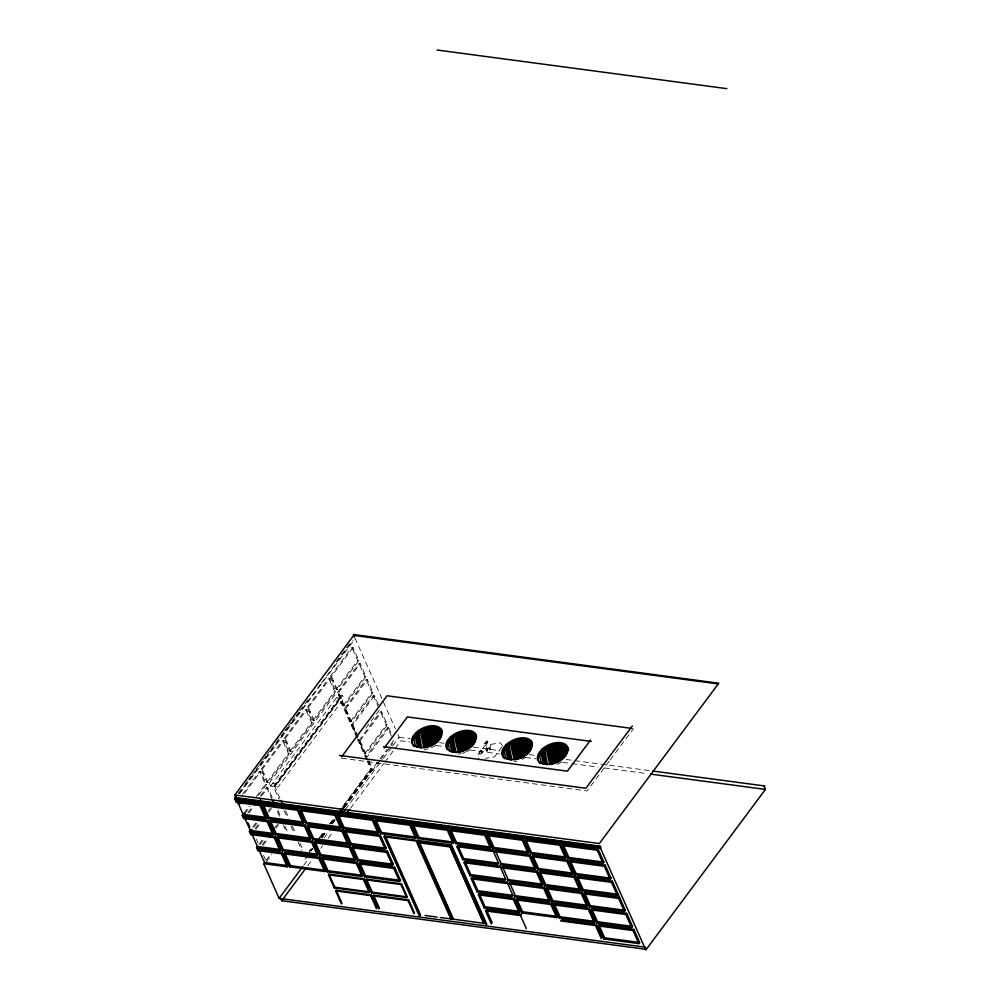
<?xml version="1.0" encoding="UTF-8"?>
<svg xmlns="http://www.w3.org/2000/svg" width="1000" height="1000" viewBox="0 0 1000 1000"><rect width="100%" height="100%" fill="white"/><g stroke="black" fill="none" stroke-linecap="round" stroke-linejoin="round"><path stroke-width="0.75" stroke-dasharray="5 3.75" d="M486.962 746.688C482.95 754.175 493.2 752.225 490.125 744.375M489.787 749.8C488.9 746 484.363 752.788 488.837 749.638C492.212 746.538 486.012 747.913 486.637 750.45M487.062 751.562L487.15 750.537M489.225 748.65L489.312 747.638M306.288 858.825L305.025 858.8M370.387 769.3L372.075 770.55L370.387 769.3L341.637 807.9M238.3 793.275L243.875 785.788M244.8 784.538L247.587 780.788M248.525 779.538L251.312 775.8M252.237 774.55L255.025 770.8M255.963 769.55L258.75 765.812M259.675 764.562L262.462 760.812M263.4 759.575L266.188 755.825M267.113 754.575L269.9 750.825M270.837 749.587L280.125 737.1M281.062 735.85L283.85 732.113M284.775 730.863L287.562 727.113M288.5 725.863L291.288 722.125M292.213 720.875L295 717.125M295.938 715.875L298.725 712.138M299.65 710.888L309.875 697.163M336.15 661.875L351.8 640.863M238.85 793.888L295.512 717.812M296.413 716.587L320.513 684.237M321.438 682.987L353.062 640.537M239.862 793.462L355.2 638.6L395.363 728.787M242.438 794.338L259.513 771.413L260.663 771.562L266.475 784.625L257.488 796.688M261.038 769.362L282.6 740.413L283.75 740.562L289.562 753.625L268 782.575L266.85 782.425L261.038 769.362L262.188 769.513L268 782.575M284.125 738.363L305.688 709.412L306.837 709.562L312.65 722.625L291.087 751.575L289.95 751.413L284.125 738.363L285.275 738.512L291.087 751.575M307.225 707.362L328.787 678.4L329.925 678.562L335.75 691.612L314.188 720.575L313.038 720.413L307.225 707.362L308.363 707.513L314.188 720.575M330.312 676.35L351.875 647.4L353.025 647.55L358.837 660.612L337.275 689.562L336.125 689.412L330.312 676.35L331.463 676.513L337.275 689.562M244.488 793.275L260.663 771.562M262.188 769.513L283.75 740.562M285.275 738.512L306.837 709.562M308.363 707.513L353.025 647.55M243.762 813.425L249.15 806.188M256.337 796.538L265.325 784.475L259.513 771.413M266.85 782.425L288.412 753.462L282.6 740.413M289.95 751.413L311.512 722.463L305.688 709.412M313.038 720.413L334.6 691.462L328.787 678.4M336.125 689.412L357.688 660.462L351.875 647.4M244.913 813.575L250.3 806.338M269.262 783L335.1 694.6L342.413 695.575L343.8 698.675L277.962 787.087L270.637 786.112L269.262 783L276.575 783.975L277.962 787.087M247.8 812.812L252.288 806.787M260.375 795.925L266.663 787.475L267.812 787.638L272.462 798.075M337.463 692.425L359.025 663.475L360.175 663.625L365.988 676.688L344.425 705.638L343.275 705.475L337.463 692.425L338.612 692.575L344.425 705.638M248.95 812.962L254.338 805.725M261.525 796.075L267.812 787.638M338.612 692.575L360.175 663.625M270.637 786.112L336.488 697.7L335.1 694.6M339.237 698.075L273.387 786.475L279.088 799.275M274.3 786.6L340.138 698.188L357.7 737.638L351.775 724.562L373.338 695.6L374.487 695.763L379.712 707.513M276.575 783.975L342.413 695.575M252.712 827.075L256.312 822.25M343.275 705.475L364.837 676.525L359.025 663.475M253.863 827.237L257.462 822.412M254.95 828.888L259.45 822.85M268.425 810.788L270.225 808.375M344.613 708.487L366.175 679.538L367.325 679.688L373.137 692.75L351.575 721.7L350.425 721.55L344.613 708.487L345.763 708.637L351.575 721.7M256.1 829.038L260.6 823M268.675 812.15L271.375 808.525M345.763 708.637L367.325 679.688M258.975 844.35L263.463 838.325M350.425 721.55L371.987 692.6L366.175 679.538M260.125 844.513L264.613 838.475M262.113 844.95L266.6 838.913M274.688 828.062L277.387 824.438M263.263 845.1L267.75 839.075M275.837 828.213L278.525 824.6M358.15 736.462L352.925 724.712L374.487 695.763M266.125 860.425L271.512 853.188M266.375 861.775L271.762 854.538M365.925 728.112L380.3 708.812M358.925 740.625L380.487 711.675L381.637 711.825L387.45 724.887L365.887 753.838L364.738 753.688L358.925 740.625L360.075 740.775L365.887 753.838M360.075 740.775L381.637 711.825M364.738 753.688L386.3 724.737L380.487 711.675M387.638 727.738L366.075 756.688L367.225 756.85L388.787 727.887L387.638 727.738L392.287 738.188M309.175 851.475L311.038 848.988M319.375 837.775L324.012 831.55M329.575 824.087L333.288 819.1M309.675 851.325L311.525 848.838M319.875 837.638L324.513 831.413M330.075 823.938L333.787 818.95M342.137 807.75L370.875 769.15M310.95 850.863L312.8 848.375M321.15 837.163L325.788 830.938M331.35 823.475L335.062 818.487M343.4 807.288L371.225 769.925L372.075 770.037M310.912 851.025L312.762 848.538M321.112 837.325L325.737 831.1M331.312 823.625L335.012 818.65M343.363 807.45L371.188 770.088L367.425 761.65M380.225 760.25L373.038 769.9L371.887 769.75L379.075 760.1M379.975 758.9L387.163 749.25M390.763 744.412L393.45 740.8L394.6 740.95L391.012 745.775M322 837.275L326.688 831.062M332.2 823.587L335.037 819.85M344.25 807.4L372.137 770.05L368.375 761.587M321.987 837.8L326.625 831.575M332.188 824.1L334.975 820.362M344.25 807.913L372.075 770.55M381.125 759.05L390.112 746.988M303.663 865.425L308.888 858.35M324.062 838.037L329.375 830.85M345.375 809.425L382.438 759.6M383.338 758.438L391.75 747.1M392.625 745.975L399.188 737.1M307.75 865.738L312.4 859.488M320.775 848.238L322.638 845.738M328.225 838.25L332.875 832M350.55 808.263L384.05 763.288M384.988 762.038L394.288 749.538M395.225 748.288L400.8 740.788L410.05 742.025M501.75 747.225L494.538 756.9L485.425 758.337M609.35 761.025L587.075 790.925L340.675 758.075M610.288 759.775L633.488 728.625M480.788 754.125C484.588 748.85 476.525 752.212 480.45 754.2C485.838 751.587 477.35 748.975 480.462 754.112M480.85 750.362C475.962 752.275 483.3 757.463 480.675 752.25C481 747.225 483.988 752.712 480.363 754.525M357.688 660.462L358.837 660.612M364.837 676.525L365.988 676.688M332.062 680.288L333.212 680.438M371.987 692.6L373.137 692.75M339.85 689.225L341 689.375M334.6 691.462L335.75 691.612M339.212 696.35L340.363 696.5M336.488 697.7L343.8 698.675M347 705.288L348.15 705.438M346.362 712.412L347.512 712.575M308.975 711.287L310.113 711.438M386.3 724.737L387.45 724.887M351.775 724.562L352.925 724.712M311.512 722.463L312.65 722.625M353.525 728.487L354.663 728.637M399.212 737.3L410.075 738.688M439.462 742.65L444.062 743.213M473.413 747.138L499.837 750.7M529.25 754.613L535.45 755.438M566.125 759.488L651.55 770.9M436.275 745.525L443.988 746.55M470.2 750.05L499.5 753.95M525.712 757.45L536.5 758.888M562.725 762.387L570.425 763.413M571.975 763.612L598.188 767.113M604.35 767.938L647.537 773.688M360.675 744.55L361.825 744.712M285.875 742.288L287.025 742.438M288.412 753.462L289.562 753.625M262.787 773.288L263.938 773.45M265.325 784.475L266.475 784.625M502.65 746.012L500.425 742.875L485.225 745.263L477.113 756.15L479.338 759.287M397.875 734.425L399.125 737.25M388.787 727.887L391.112 733.112M373.338 695.6L378.562 707.362M368.975 760.775L373.038 769.9M358.338 739.05L367.738 760.188M367.825 760.625L371.887 769.75M356.775 737.725L339.862 699.737L274.95 786.9L279.962 798.15M357.4 739.137L366.8 760.238M285.6 810.812L289.35 819.262M292.488 826.287L295.625 833.325M300 843.175L303.137 850.212M284.15 810.65L287.312 817.75M291.112 826.287L294.275 833.388M298.075 841.925L301.875 850.45M277.875 810.225L280.788 816.762L279.637 816.612L276.725 810.075M285.025 826.3L287.938 832.825M266.663 787.475L272.488 800.537M283.3 824.837L286.788 832.675M256.312 839.188L258.062 843.1M263.475 855.263L265.8 860.475M435.625 745.312A16.163 9.5 -24 0 1 429.338 748.375M428.013 748.775A16.163 9.5 -24 0 1 424.062 749.538M469.862 749.875A16.163 9.5 -24 0 1 466.2 751.9M464.9 752.45A16.163 9.5 -24 0 1 462.25 753.35M460.925 753.675A16.163 9.5 -24 0 1 458.3 754.1M525.812 757.337A16.163 9.5 -24 0 1 522.137 759.362M516.862 761.137A16.163 9.5 -24 0 1 514.237 761.562M561.413 762.087A16.163 9.5 -24 0 1 553.8 765.55"/><path stroke-width="1.5" d="M236.438 795.763L234.575 798.263L599.963 846.988L645.825 950L765.425 789.412L764.575 787.5A1.438 0.838 -82.4 0 1 764.562 785.95L764.613 785.825M529.963 751.225L529.837 742L528.987 741.5L529.312 751.963M236 798.462A3.3 2.675 -21.8 0 0 236.1 798.125A2.275 1.837 -21.8 0 0 236.062 797.625L234.875 794.963L354.3 634.612M265.775 818.612L259.962 805.55L236.425 802.412L237.275 801.263L260.812 804.4L266.637 817.463L265.775 818.612L242.237 815.475L243.1 814.325L237.862 802.575M252.1 803.925L253.9 801.513M272.925 834.675L267.113 821.625L243.575 818.487L244.438 817.337L267.975 820.475L273.788 833.525L272.925 834.675L249.387 831.538L250.25 830.387L245.012 818.637M254.088 804.375L255.888 801.963M255.238 804.525L257.038 802.113M259.962 805.55L260.812 804.4M262.375 805.575L263.225 804.425L298.225 809.1L304.037 822.163L303.188 823.312L268.188 818.637L262.375 805.575L297.375 810.25L303.188 823.312M259.25 820L261.05 817.588M263.75 813.962L265.55 811.55M270.038 805.512L273.625 800.688L272.488 800.537M280.087 850.75L274.275 837.688L250.738 834.55L251.588 833.4L275.125 836.538L280.938 849.6L280.087 850.75L256.55 847.613L257.4 846.462L251.588 833.4M261.238 820.438L263.038 818.025M264.837 815.612L266.637 813.2M262.387 820.588L266.887 814.562M268.188 818.637L269.037 817.487L263.225 804.425M267.113 821.625L267.975 820.475M269.525 821.65L270.375 820.5L305.387 825.163L311.2 838.225L310.338 839.375L275.338 834.712L269.525 821.65L304.525 826.312L310.338 839.375M266.413 836.062L268.2 833.65M277.188 821.587L278.988 819.175M287.238 866.812L281.425 853.763L257.887 850.612L258.738 849.463L282.275 852.613L288.087 865.662L287.238 866.812L263.7 863.675L264.562 862.525L258.738 849.463M268.4 836.5L270.2 834.087M271.988 831.675L273.788 829.262M279.175 822.025L280.975 819.613L282.125 819.775L280.325 822.188M269.55 836.663L274.037 830.625M275.338 834.712L276.188 833.562L270.375 820.5M274.275 837.688L275.125 836.538M276.675 837.712L277.538 836.562L312.538 841.237L318.35 854.287L317.488 855.438L282.488 850.775L276.675 837.712L311.675 842.387L317.488 855.438M297.375 810.25L298.225 809.1M299.85 810.575L300.7 809.425L335.712 814.1L341.525 827.15L340.662 828.3L305.663 823.637L299.85 810.575L334.85 815.25L340.662 828.3M341.6 756.825L387.075 695.775L631.938 728.425M273.562 852.125L275.363 849.712M278.05 846.1L279.85 843.688M284.35 837.65L286.137 835.238M282.488 850.775L283.35 849.625L277.538 836.562M281.425 853.763L282.275 852.613M305.663 823.637L306.525 822.487L300.7 809.425M283.825 853.787L284.688 852.638L319.688 857.3L325.5 870.362L324.65 871.513L289.65 866.838L283.825 853.787L318.837 858.45L324.65 871.513M304.525 826.312L305.387 825.163M307 826.65L307.863 825.5L342.863 830.163L348.675 843.225L347.825 844.375L312.812 839.7L307 826.65L342 831.312L347.825 844.375M289.65 866.838L290.5 865.688L284.688 852.638M312.812 839.7L313.675 838.55L307.863 825.5M311.675 842.387L312.538 841.237M384.212 748.062L407.413 716.912L591.188 741.413M314.163 842.712L315.012 841.562L350.012 846.237L355.825 859.287L354.975 860.438L319.975 855.775L314.163 842.712L349.162 847.387L354.975 860.438M334.85 815.25L335.712 814.1M305.963 856.312L307.825 853.825M313.387 846.35L318.95 838.875M326.362 828.913L328.225 826.425M335.637 816.462L341.2 809M306.312 857.087L308.163 854.6M317.438 842.15L319.3 839.663M336.912 816L342.475 808.525M307.2 856L309.05 853.512M317.4 842.312L319.25 839.812M327.6 828.612L329.45 826.125M336.875 816.162L342.438 808.688M308.087 855.962L309.938 853.462M328.488 828.562L330.337 826.075M336.838 817.35L343.325 808.637M302.375 867.1L279.1 898.35L644.525 947.075A1.438 0.838 -82.4 0 1 645.462 947.425L646.312 949.338L281.7 900.713L280.7 898.6L279.1 898.35L263.7 863.675M309.825 857.1L312.013 854.225M315.4 849.6L317.262 847.1M320.35 843.025L322.2 840.537M330.3 829.6L332.4 826.838M337.75 819.6L345.375 809.425M281.7 900.713L305.887 868.238M314.262 856.988L318.913 850.738M324.5 843.25L326.362 840.75M334.738 829.5L336.6 827M344.975 815.763L349.625 809.513M319.975 855.775L320.825 854.625L315.012 841.562M318.837 858.45L319.688 857.3M343.15 828.637L344 827.487L338.188 814.425L373.188 819.087L379 832.15L378.15 833.3L343.15 828.637L337.325 815.575L372.337 820.238L378.15 833.3M321.312 858.787L322.163 857.638L357.175 862.3L362.987 875.362L362.125 876.513L327.125 871.838L321.312 858.787L356.312 863.45L362.125 876.513M342 831.312L342.863 830.163M344.487 831.65L345.337 830.5L380.337 835.163L386.163 848.225L385.3 849.375L350.3 844.7L344.487 831.65L379.487 836.312L385.3 849.375M327.125 871.838L327.987 870.688L322.163 857.638M350.3 844.7L351.15 843.55L345.337 830.5M328.462 874.85L328.988 874.15L363.988 878.812L369.8 891.875L369.288 892.575L334.275 887.913L328.462 874.85L363.462 879.513L369.288 892.575M349.162 847.387L350.012 846.237M351.637 847.712L352.5 846.562L387.5 851.225L393.312 864.287L392.45 865.438L357.45 860.775L351.637 847.712L386.637 852.375L392.45 865.438M372.337 820.238L373.188 819.087M374.812 820.575L375.662 819.425L410.675 824.087L416.488 837.15L415.625 838.3L380.625 833.637L374.812 820.575L409.812 825.238L415.625 838.3M334.275 887.913L334.8 887.212L328.988 874.15M357.45 860.775L358.312 859.625L352.5 846.562M341.438 903.975L335.613 890.913L336.138 890.212L371.138 894.887L376.962 907.95M356.312 863.45L357.175 862.3M380.625 833.637L381.488 832.487L375.662 819.425M358.787 863.775L359.65 862.625L394.65 867.3L400.462 880.35L399.613 881.5L364.6 876.838L358.787 863.775L393.787 868.45L399.613 881.5M379.487 836.312L380.337 835.163M419.45 916.175L384.1 836.762L384.613 836.062L451.475 844.975L486.838 924.388M398.2 823.688L399.062 822.537M364.6 876.838L365.462 875.688L359.65 862.625M363.462 879.513L363.988 878.812M365.95 879.85L366.463 879.15L401.475 883.812L407.287 896.875L406.763 897.575L371.763 892.913L365.95 879.85L400.95 884.513L406.763 897.575M386.637 852.375L387.5 851.225M409.812 825.238L410.675 824.087M412.287 825.575L413.15 824.425L448.15 829.087L453.963 842.15L453.113 843.3L418.1 838.625L412.287 825.575L447.287 830.238L453.113 843.3M371.763 892.913L372.275 892.212L366.463 879.15M376.438 908.65L370.625 895.588L371.138 894.887M378.913 908.975L373.1 895.913L373.625 895.212L408.625 899.887L414.438 912.938M393.787 868.45L394.65 867.3M418.1 838.625L418.963 837.475L413.15 824.425M453.175 919.538L419.263 842.45M400.95 884.513L401.475 883.812M447.287 830.238L448.15 829.087M449.775 830.575L450.625 829.425L485.625 834.087L491.45 847.15L490.588 848.3L455.588 843.625L449.775 830.575L484.775 835.238L490.588 848.3M413.913 913.637L408.1 900.588L408.625 899.887M483.825 923.625L449.913 846.538L484.075 923.275M486.312 925.088L450.962 845.675L451.475 844.975M455.588 843.625L456.438 842.475L450.625 829.425M456.925 846.637L457.788 845.487L492.788 850.15L498.6 863.213L497.738 864.362L462.738 859.7L456.925 846.637L491.925 851.3L492.788 850.15M462.738 859.7L463.6 858.55L457.788 845.487M464.075 862.7L464.938 861.55L499.938 866.225L505.75 879.275L504.9 880.425L469.9 875.763L464.075 862.7L499.087 867.375L499.938 866.225M484.775 835.238L485.625 834.087M487.25 835.562L488.113 834.412L523.112 839.087L528.925 852.138L528.075 853.288L493.062 848.625L487.25 835.562L522.25 840.238L528.075 853.288M469.9 875.763L470.75 874.613L464.938 861.55M493.062 848.625L493.925 847.475L488.113 834.412M471.238 878.775L472.088 877.625L507.088 882.288L512.913 895.35L512.05 896.5L477.05 891.838L471.238 878.775L506.238 883.438L507.088 882.288M495.262 850.487L494.412 851.637L529.412 856.3L535.225 869.362L536.075 868.213L530.262 855.15L495.262 850.487L501.075 863.538L536.075 868.213M477.05 891.838L477.9 890.688L472.088 877.625M590.575 740.025L567.362 771.175L383.587 746.675M501.075 863.538L500.225 864.7L535.225 869.362M478.387 894.837L479.25 893.688L514.25 898.363L520.062 911.413L519.2 912.562L484.2 907.9L478.387 894.837L513.387 899.513L519.2 912.562M502.413 866.55L501.562 867.7L536.562 872.375L542.375 885.425L543.237 884.275L537.425 871.225L502.413 866.55L508.225 879.613L543.237 884.275M522.25 840.238L523.112 839.087M524.738 840.562L525.588 839.412L560.588 844.087L566.4 857.138L565.55 858.288L530.55 853.625L524.738 840.562L559.738 845.238L565.55 858.288M484.2 907.9L485.062 906.75L479.25 893.688M508.225 879.613L507.375 880.763L542.375 885.425M491.35 923.962L485.538 910.913L486.4 909.762L521.4 914.425L520.538 915.575L526.362 928.637M530.55 853.625L531.4 852.475L525.588 839.412M509.575 882.625L508.713 883.775L543.713 888.438L549.525 901.5L550.388 900.35L544.575 887.288L509.575 882.625L515.388 895.675L550.388 900.35M529.412 856.3L530.262 855.15M531.888 856.637L532.737 855.487L567.75 860.15L573.562 873.213L572.7 874.362L537.7 869.688L531.888 856.637L566.888 861.3L572.7 874.362M632.3 725.962L585.887 788.263L339.487 755.413M515.388 895.675L514.525 896.825L549.525 901.5M513.387 899.513L514.25 898.363M537.7 869.688L538.562 868.538L532.737 855.487M515.862 899.837L516.725 898.688L551.725 903.35L557.537 916.413L556.688 917.562L521.688 912.9L515.862 899.837L550.875 904.5L556.688 917.562M536.562 872.375L537.425 871.225M539.038 872.7L539.9 871.55L574.9 876.213L580.712 889.275L579.862 890.425L544.85 885.763L539.038 872.7L574.038 877.362L579.862 890.425M559.738 845.238L560.588 844.087M562.212 845.562L563.075 844.412L598.075 849.075L603.888 862.138L603.025 863.288L568.025 858.625L562.212 845.562L597.212 850.225L603.025 863.288M521.688 912.9L522.537 911.75L516.725 898.688M544.85 885.763L545.712 884.613L539.9 871.55M543.713 888.438L544.575 887.288M568.025 858.625L568.888 857.475L563.075 844.412M546.2 888.763L547.05 887.613L582.05 892.288L587.863 905.35L587.013 906.5L552.013 901.825L546.2 888.763L581.2 893.438L587.013 906.5M566.888 861.3L567.75 860.15M569.362 861.625L570.225 860.475L605.225 865.15L611.038 878.2L610.188 879.35L575.188 874.688L569.362 861.625L604.375 866.3L610.188 879.35M552.013 901.825L552.863 900.675L547.05 887.613M550.875 904.5L551.725 903.35M575.188 874.688L576.038 873.538L570.225 860.475M553.35 904.837L554.2 903.688L589.212 908.35L595.025 921.413L594.163 922.562L559.163 917.9L553.35 904.837L588.35 909.5L594.163 922.562M574.038 877.362L574.9 876.213M577.375 876.55L583.188 889.613L618.2 894.275L617.337 895.425L582.337 890.763L576.525 877.7L577.375 876.55L612.375 881.213L625.35 910.337L624.487 911.488L589.487 906.825L583.675 893.763L584.538 892.613L619.538 897.288L618.675 898.438L624.487 911.488M597.212 850.225L598.075 849.075M599.963 846.988L600.525 846.225L236.062 797.625M559.163 917.9L560.025 916.75L554.2 903.688M582.337 890.763L583.188 889.613M581.2 893.438L582.05 892.288M604.375 866.3L605.225 865.15M589.487 906.825L590.35 905.675L584.538 892.613M588.35 909.5L589.212 908.35M590.825 909.837L591.688 908.688L626.688 913.35L632.5 926.413L631.65 927.562L596.638 922.887L590.825 909.837L625.825 914.5L631.65 927.562M617.337 895.425L611.525 882.362L612.375 881.213M596.638 922.887L597.5 921.737L591.688 908.688M601.312 938.625L595.5 925.575L596.362 924.425L561.362 919.75M597.987 925.9L598.837 924.75L633.837 929.412L639.65 942.475L638.8 943.625L603.8 938.962L597.987 925.9L632.987 930.562L638.8 943.625M603.8 938.962L604.65 937.812L598.837 924.75M625.825 914.5L626.688 913.35M632.987 930.562L633.837 929.412M540.725 753.8L542.788 751.438A16.163 9.5 -24 0 1 545.938 748.962M543.65 751.762L543.312 750.975L542.075 752.387L544.788 764.338M565.562 755.975L564.925 756.712L564.587 746.25L565.45 746.737L565.725 755.65M468.913 748.587L467.5 732.588L466.213 732.6L468.263 748.938M434.675 744.013L434.025 744.375L431.987 728.037L433.263 728.025L435.05 743.725M523.3 756.9L522.362 757.412L520.138 740.275L521.25 740.062L523.65 757.675M560.45 760.788L559.812 761.15L557.762 744.812L559.05 744.8L560.825 760.487M437.013 50L726.825 88.65M353.725 635.375L718.225 683.913M652.65 771.025L764.562 785.95M650.612 774.1L765.425 789.412M234.875 794.963L599.338 843.55L718.763 683.213L353.375 634.487L354.562 637.15M236.075 798.112L239.037 798.512M242 798.913L246.45 799.5M249.412 799.9L253.85 800.487M256.812 800.888L261.262 801.475M264.35 801.888L268.975 802.5M272.062 802.913L276.688 803.538M279.775 803.95L284.4 804.562M287.488 804.975L292.113 805.588M295.2 806L298.288 806.413M302.913 807.025L306 807.438M309.088 807.85L313.712 808.475M316.8 808.888L321.425 809.5M324.513 809.912L329.137 810.525M332.225 810.938L336.85 811.55M339.938 811.963L344.562 812.588M347.65 813L350.737 813.413M353.825 813.812L358.45 814.438M363.075 815.05L366.163 815.462M369.25 815.875L373.875 816.488M376.962 816.9L381.587 817.525M384.675 817.938L389.3 818.55M392.388 818.962L397.013 819.575M400.1 819.987L403.188 820.4M407.812 821.012L410.9 821.425M413.988 821.838L418.612 822.463M423.237 823.075L426.325 823.487M429.412 823.9L434.038 824.513M437.125 824.925L441.75 825.537M444.837 825.95L449.462 826.575M452.55 826.988L457.175 827.6M460.262 828.012L463.35 828.425M467.975 829.038L471.062 829.45M474.15 829.862L478.775 830.475M481.863 830.888L486.488 831.513M489.575 831.925L494.2 832.537M497.287 832.95L501.912 833.562M505 833.975L509.625 834.587M512.712 835L515.8 835.413M518.888 835.825L523.513 836.45M528.138 837.062L531.225 837.475M534.312 837.887L538.938 838.5M542.025 838.913L546.65 839.525M549.738 839.938L554.362 840.562M557.45 840.975L562.075 841.587M565.163 842L568.25 842.412M572.875 843.025L575.962 843.438M579.05 843.85L583.675 844.463M586.763 844.875L591.388 845.5M594.475 845.913L600.638 846.725A2.963 1.725 -82.4 0 1 600.6 848.425L235.225 799.712A3.3 2.675 -21.8 0 0 235.512 799.35M243.762 813.425L244.913 813.575M269.037 817.487L304.037 822.163M306.525 822.487L341.525 827.15M344 827.487L379 832.15M381.488 832.487L416.488 837.15M418.963 837.475L453.963 842.15M456.438 842.475L491.45 847.15M493.925 847.475L528.925 852.138M531.4 852.475L566.4 857.138M568.888 857.475L603.888 862.138M243.1 814.325L266.637 817.463M246.25 816.587L245.1 816.438L246.275 819.05M384.1 836.762L450.962 845.675M419 842.8L449.65 846.888M250.925 829.488L252.062 829.65M276.188 833.562L311.2 838.225M313.675 838.55L348.675 843.225M351.15 843.55L386.163 848.225M463.6 858.55L498.6 863.213M538.562 868.538L573.562 873.213M576.038 873.538L611.038 878.2M250.25 830.387L273.788 833.525M253.412 832.65L252.262 832.5L253.425 835.125M576.525 877.7L611.525 882.362M283.35 849.625L318.35 854.287M320.825 854.625L355.825 859.287M358.312 859.625L393.312 864.287M470.75 874.613L505.75 879.275M545.712 884.613L580.712 889.275M257.4 846.462L280.938 849.6M260.562 848.725L259.413 848.562L260.575 851.188M583.675 893.763L618.675 898.438M290.5 865.688L325.5 870.362M327.987 870.688L362.987 875.362M365.462 875.688L400.462 880.35M477.9 890.688L512.913 895.35M552.863 900.675L587.863 905.35M590.35 905.675L625.35 910.337M264.562 862.525L288.087 865.662M485.062 906.75L520.062 911.413M522.537 911.75L557.537 916.413M560.025 916.75L595.025 921.413M597.5 921.737L632.5 926.413M334.8 887.212L369.8 891.875M372.275 892.212L407.287 896.875M335.613 890.913L370.625 895.588M373.1 895.913L408.1 900.588M485.538 910.913L520.538 915.575M560.5 920.9L595.5 925.575M604.65 937.812L639.65 942.475M425.05 915.475L437.163 917.087M440.2 917.5L452.312 919.112L417.675 841.312M596.362 924.425L602.175 937.475M486.4 909.762L492.212 922.812M450.613 845.7L485.25 923.5L453.438 919.188L418.787 841.462M416.825 842.6L450.95 919.237M385.863 837.062L420.5 914.862M384.613 836.062L419.975 915.475M373.625 895.212L379.438 908.275M336.138 890.212L341.95 903.275M281.212 800.962L284.35 808M304.387 853.025L305.637 855.837M259.95 798.3L261.137 800.975M240.263 803.125L239.1 800.512L237.95 800.362L239.7 804.287M248.012 822.975L249.762 826.888M234.575 798.263L236.425 802.412M242.237 815.475L243.575 818.487M249.387 831.538L250.738 834.55M256.55 847.613L257.887 850.612M509.188 759.587L506.475 747.638L507.7 746.237L510.8 759.95M419 747.562L416.3 735.612L417.525 734.212L420.613 747.925M549.8 764.675L546.2 748.7L544.675 749.9L547.45 764.688M543.312 750.975L546.4 764.7M514.2 759.925L510.6 743.95L509.075 745.15L511.85 759.95M424.012 747.9L420.412 731.925L418.9 733.125L421.675 747.925M515.312 759.712L512.087 743.125L513.4 742.412L516.6 759.475M425.138 747.688L421.912 731.1L423.212 730.387L426.425 747.45M553.438 763.975L550.35 746.562L551.7 746.062L554.688 763.525M461.887 751.775L458.8 734.35L460.15 733.85L463.137 751.312M557.075 762.65L554.45 745.275L553.212 745.512L555.875 763.1M465.525 750.45L462.9 733.062L461.662 733.3L464.325 750.888M431.287 745.888L428.663 728.5L427.438 728.737L430.087 746.325M466.413 749.963L464.188 732.825L465.312 732.6L467.362 749.438M432.188 745.387L429.95 728.25L431.075 728.037L433.125 744.875M524.212 756.4L522.163 740.062L523.438 740.05L525.225 755.75M561.613 759.875L560.262 744.788L561.65 745.1L562.45 759.225M504.562 758.688A16.163 9.5 -24 0 1 504.45 748.662L506.85 745.913A16.163 9.5 -24 0 1 532.438 743.3M540.175 763.438A16.163 9.5 -24 0 1 540.05 753.413L542.45 750.65A16.163 9.5 -24 0 1 559.05 743.85A16.163 9.5 -24 0 1 568.587 750.5M447.062 749.237A16.163 9.5 -24 0 1 448.5 741.2L450.9 738.45A16.163 9.5 -24 0 1 476.488 735.837M414.387 746.663A16.163 9.5 -24 0 1 414.263 736.637L416.662 733.888A16.163 9.5 -24 0 1 442.262 731.275M446.863 747.562A16.163 9.5 -24 0 1 447.35 744.825M454.387 736.75A16.163 9.5 -24 0 1 458.05 734.725M502.812 755.025A16.163 9.5 -24 0 1 503.3 752.275M562.325 744.875A16.163 9.5 -24 0 1 564.375 745.425M441.238 732.412L440.613 737.625L440.538 731.087L441.238 732.412M475.462 736.975L474.85 742.188L474.775 735.662L475.462 736.975M531.413 744.438L530.788 749.65L530.712 743.112L531.413 744.438M567.013 749.188L566.388 754.388L566.325 747.862L567.013 749.188M485.037 743.487C487.987 745.088 488.537 737.975 485.037 743.487M415.312 736.737L413.938 739.362L415.425 745.975L417.688 747.262L415.312 736.737M439.95 738.888L439.137 739.938L438.8 729.475L439.663 729.975L439.95 738.888M449.55 741.3L448.175 743.925L449.663 750.537L451.925 751.838L449.55 741.3M474.188 743.45L473.375 744.5L473.038 734.038L473.9 734.538L474.188 743.45M505.5 748.763L504.113 751.388L505.613 758L507.863 759.287L505.5 748.763M541.1 753.512L539.725 756.125L541.213 762.75L543.462 764.038L541.1 753.512M416.075 732.55L413.675 735.3A16.163 9.5 -24 0 0 417.75 747.175A16.163 9.5 -24 0 0 437.837 740.725L440.238 737.975A16.163 9.5 -24 0 0 436.15 726.1A16.163 9.5 -24 0 0 416.075 732.55M438.375 740.825L437.562 741.737L436.812 728.55L437.863 728.938L438.375 740.825M450.3 737.113L447.9 739.862A16.163 9.5 -24 0 0 451.987 751.75A16.163 9.5 -24 0 0 472.062 745.3L474.462 742.537A16.163 9.5 -24 0 0 470.375 730.662A16.163 9.5 -24 0 0 450.3 737.113M451.763 738.775L450.525 740.175L453.237 752.125L454.85 752.487L451.763 738.775M472.6 745.387L471.8 746.3L471.05 733.112L472.1 733.5L472.6 745.387M506.25 744.575L503.85 747.325A16.163 9.5 -24 0 0 507.938 759.2A16.163 9.5 -24 0 0 528.013 752.75L530.413 750A16.163 9.5 -24 0 0 526.325 738.125A16.163 9.5 -24 0 0 506.25 744.575M528.55 752.837L527.75 753.763L527 740.575L528.038 740.962L528.55 752.837M541.85 749.325L539.45 752.075A16.163 9.5 -24 0 0 543.538 763.95A16.163 9.5 -24 0 0 563.612 757.5L566.013 754.75A16.163 9.5 -24 0 0 561.925 742.875A16.163 9.5 -24 0 0 541.85 749.325M564.15 757.588L563.35 758.512L562.6 745.325L563.638 745.713L564.15 757.588M436.662 742.45L435.825 743.112L434.475 728.025L435.863 728.337L436.662 742.45M454.65 736.5L453.137 737.688L455.913 752.487L458.25 752.475L454.65 736.5M470.9 747.013L470.062 747.675L468.713 732.588L470.1 732.9L470.9 747.013M526.85 754.475L526.013 755.125L524.663 740.05L526.05 740.362L526.85 754.475M457.45 734.95L456.15 735.675L459.375 752.262L460.65 752.013L457.45 734.95M549 747.163L547.688 747.875L550.925 764.463L552.2 764.212L549 747.163M558.913 761.637L557.962 762.163L555.737 745.025L556.862 744.812L558.913 761.637M425.913 729.287L424.562 729.788L427.663 747.212L428.913 746.75L425.913 729.287M516.1 741.312L514.738 741.812L517.837 759.237L519.087 758.775L516.1 741.312M521.475 757.913L520.262 758.35L517.612 740.763L518.85 740.525L521.475 757.913"/></g></svg>
